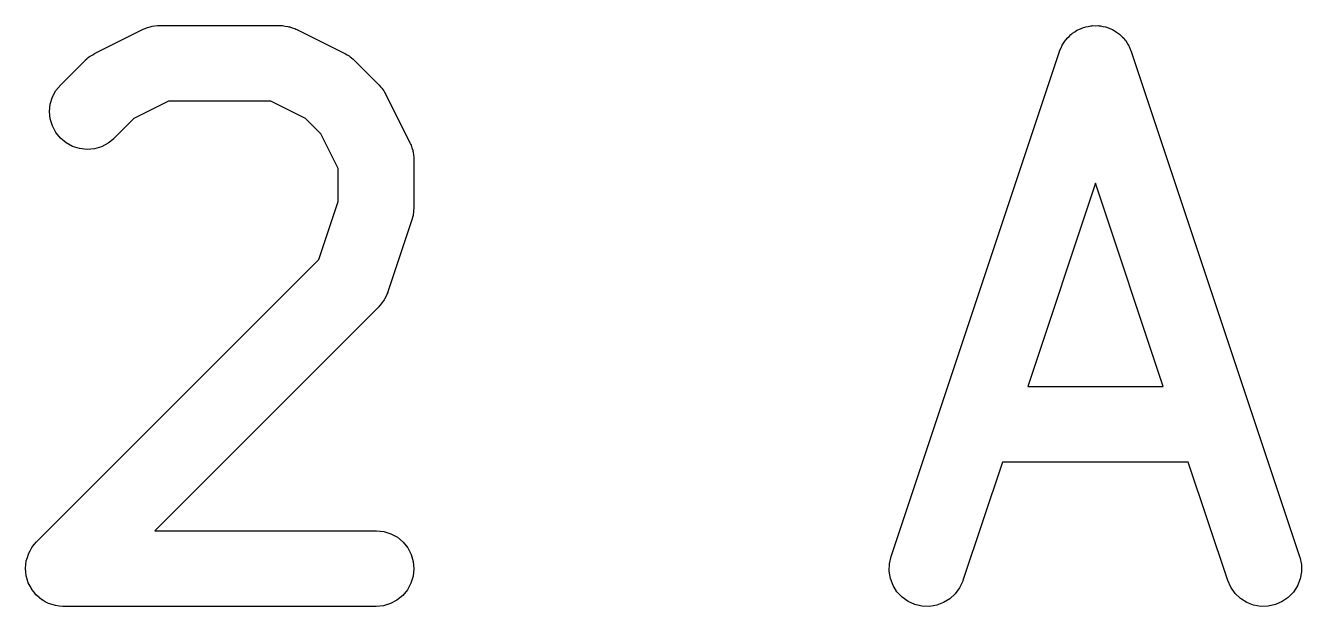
# Model space of a CAD drawing. Extents: x 47 to 146.1, y -90.2 to -39.3.
# Drawn here: x 59.282 to 61.808, y -53.867 to -52.717 of the extents above; entities that cross this region are included whole.
import ezdxf

# ---------------------------------------------------------------- set-up
doc = ezdxf.new("R2010")
doc.units = 0
doc.header["$MEASUREMENT"] = 0
doc.layers.add('BLACK', color=7, linetype='CONTINUOUS')

msp = doc.modelspace()

# ---------------------------------------------------------------- linework, layer by layer
at = {"layer": 'BLACK', "linetype": 'CONTINUOUS'}
for p, q in [((59.4184, -52.7729), (59.5136, -52.7253)), ((59.5136, -52.7253), (59.5145, -52.7248)), ((59.5145, -52.7248), (59.5166, -52.7241)), ((59.5166, -52.7241), (59.5186, -52.723)), ((59.5186, -52.723), (59.5235, -52.7216)), ((59.5235, -52.7216), (59.5283, -52.7198)), ((59.5283, -52.7198), (59.5305, -52.7194)), ((59.5305, -52.7194), (59.5326, -52.7188)), ((59.5326, -52.7188), (59.5377, -52.7183)), ((59.5377, -52.7183), (59.5427, -52.7175)), ((59.5427, -52.7175), (59.5449, -52.7176)), ((59.5449, -52.7176), (59.5471, -52.7174)), ((59.5471, -52.7174), (59.7852, -52.7174)), ((59.7852, -52.7174), (59.7863, -52.7174)), ((59.7863, -52.7174), (59.7885, -52.7176)), ((59.7885, -52.7176), (59.7907, -52.7176)), ((59.7907, -52.7176), (59.7957, -52.7184)), ((59.7957, -52.7184), (59.8008, -52.719)), ((59.8008, -52.719), (59.8029, -52.7197)), ((59.8029, -52.7197), (59.8051, -52.7201)), ((59.8051, -52.7201), (59.8099, -52.7219)), ((59.8099, -52.7219), (59.8148, -52.7234)), ((59.8148, -52.7234), (59.8167, -52.7245)), ((59.8167, -52.7245), (59.8188, -52.7253)), ((59.8188, -52.7253), (59.914, -52.7729)), ((61.3653, -52.7261), (61.3672, -52.725)), ((61.3672, -52.725), (61.372, -52.7231)), ((61.372, -52.7231), (61.3768, -52.7211)), ((61.3768, -52.7211), (61.3789, -52.7206)), ((61.3789, -52.7206), (61.3809, -52.7199)), ((61.3809, -52.7199), (61.386, -52.719)), ((61.386, -52.719), (61.3911, -52.7179)), ((61.3911, -52.7179), (61.3932, -52.7179)), ((61.3932, -52.7179), (61.3953, -52.7175)), ((61.3953, -52.7175), (61.4005, -52.7177)), ((61.4005, -52.7177), (61.4057, -52.7176)), ((61.4057, -52.7176), (61.4078, -52.718)), ((61.4078, -52.718), (61.41, -52.718)), ((61.41, -52.718), (61.415, -52.7192)), ((61.415, -52.7192), (61.4201, -52.7201)), ((61.4201, -52.7201), (61.4221, -52.7209)), ((61.4221, -52.7209), (61.4242, -52.7214)), ((61.4242, -52.7214), (61.4289, -52.7235)), ((61.4289, -52.7235), (61.4338, -52.7254)), ((61.4338, -52.7254), (61.4356, -52.7266)), ((61.3353, -52.7544), (61.3384, -52.7502)), ((61.3384, -52.7502), (61.3412, -52.7458)), ((61.3412, -52.7458), (61.3427, -52.7443)), ((61.3427, -52.7443), (61.3439, -52.7426)), ((61.3439, -52.7426), (61.3478, -52.739)), ((61.3478, -52.739), (61.3514, -52.7353)), ((61.3514, -52.7353), (61.3531, -52.7341)), ((61.3531, -52.7341), (61.3547, -52.7326)), ((61.3547, -52.7326), (61.3591, -52.7299)), ((61.3591, -52.7299), (61.3634, -52.7269)), ((61.3634, -52.7269), (61.3653, -52.7261)), ((61.4356, -52.7266), (61.4375, -52.7275)), ((61.4375, -52.7275), (61.4418, -52.7305)), ((61.4418, -52.7305), (61.4461, -52.7333)), ((61.4461, -52.7333), (61.4477, -52.7347)), ((61.4477, -52.7347), (61.4494, -52.736)), ((61.4494, -52.736), (61.453, -52.7398)), ((61.453, -52.7398), (61.4567, -52.7433)), ((61.4567, -52.7433), (61.458, -52.7451)), ((61.458, -52.7451), (61.4594, -52.7467)), ((61.4594, -52.7467), (61.4622, -52.751)), ((61.4622, -52.751), (61.4652, -52.7553)), ((59.4111, -52.7771), (59.4148, -52.7752)), ((59.4148, -52.7752), (59.4184, -52.7729)), ((59.914, -52.7729), (59.915, -52.7734)), ((59.915, -52.7734), (59.9185, -52.7757)), ((59.9185, -52.7757), (59.9222, -52.7777)), ((60.9955, -53.7687), (61.3288, -52.7687)), ((61.3288, -52.7687), (61.3292, -52.7677)), ((61.3292, -52.7677), (61.3314, -52.763)), ((61.3314, -52.763), (61.3333, -52.7581)), ((61.3333, -52.7581), (61.3344, -52.7563)), ((61.3344, -52.7563), (61.3353, -52.7544)), ((61.4652, -52.7553), (61.4661, -52.7573)), ((61.4661, -52.7573), (61.4672, -52.7591)), ((61.4672, -52.7591), (61.469, -52.7639)), ((61.469, -52.7639), (61.4712, -52.7687)), ((61.4712, -52.7687), (61.8045, -53.7687)), ((59.3513, -52.8346), (59.3989, -52.787)), ((59.3989, -52.787), (59.3996, -52.7862)), ((59.3996, -52.7862), (59.4029, -52.7836)), ((59.4029, -52.7836), (59.406, -52.7807)), ((59.406, -52.7807), (59.4086, -52.779)), ((59.4086, -52.779), (59.4111, -52.7771)), ((59.9222, -52.7777), (59.9246, -52.7797)), ((59.9246, -52.7797), (59.9272, -52.7814)), ((59.9272, -52.7814), (59.9303, -52.7843)), ((59.9303, -52.7843), (59.9335, -52.787)), ((59.9335, -52.787), (59.9811, -52.8346)), ((59.335, -52.8588), (59.342, -52.8459)), ((59.342, -52.8459), (59.3513, -52.8346)), ((59.9811, -52.8346), (59.9819, -52.8353)), ((59.9819, -52.8353), (59.9845, -52.8386)), ((59.9845, -52.8386), (59.9874, -52.8417)), ((59.9874, -52.8417), (59.989, -52.8443)), ((59.989, -52.8443), (59.991, -52.8468)), ((59.991, -52.8468), (59.9929, -52.8505)), ((59.9929, -52.8505), (59.9952, -52.8541)), ((59.3293, -52.8874), (59.3308, -52.8728)), ((59.3308, -52.8728), (59.335, -52.8588)), ((59.5648, -52.8674), (59.4963, -52.9016)), ((59.7675, -52.8674), (59.5648, -52.8674)), ((59.836, -52.9016), (59.7675, -52.8674)), ((59.9952, -52.8541), (60.0428, -52.9493)), ((59.3307, -52.9019), (59.3293, -52.8874)), ((59.3348, -52.916), (59.3307, -52.9019)), ((59.4963, -52.9016), (59.4573, -52.9407)), ((59.8665, -52.932), (59.836, -52.9016)), ((59.3417, -52.9289), (59.3348, -52.916)), ((59.3509, -52.9403), (59.3417, -52.9289)), ((59.3621, -52.9497), (59.3509, -52.9403)), ((59.375, -52.9567), (59.3621, -52.9497)), ((59.4451, -52.9505), (59.4321, -52.9573)), ((59.4566, -52.9414), (59.4451, -52.9505)), ((59.4573, -52.9407), (59.4566, -52.9414)), ((59.9007, -53.0006), (59.8665, -52.932)), ((60.0428, -52.9493), (60.0433, -52.9503)), ((60.0433, -52.9503), (60.044, -52.9523)), ((60.044, -52.9523), (60.0451, -52.9543)), ((59.3889, -52.961), (59.375, -52.9567)), ((59.4035, -52.9626), (59.3889, -52.961)), ((59.4181, -52.9613), (59.4035, -52.9626)), ((59.4321, -52.9573), (59.4181, -52.9613)), ((60.0451, -52.9543), (60.0465, -52.9592)), ((60.0465, -52.9592), (60.0483, -52.964)), ((60.0483, -52.964), (60.0486, -52.9662)), ((60.0486, -52.9662), (60.0493, -52.9683)), ((60.0493, -52.9683), (60.0498, -52.9734)), ((60.0498, -52.9734), (60.0506, -52.9785)), ((60.0506, -52.9785), (60.0505, -52.9807)), ((59.9007, -53.0659), (59.9007, -53.0006)), ((60.0505, -52.9807), (60.0507, -52.9829)), ((60.0507, -52.9829), (60.0507, -53.0781)), ((61.4, -53.0296), (61.266, -53.4317)), ((61.534, -53.4317), (61.4, -53.0296)), ((59.8625, -53.1804), (59.9007, -53.0659)), ((60.0507, -53.0791), (60.0502, -53.0833)), ((60.0507, -53.0781), (60.0507, -53.0791)), ((60.0469, -53.1018), (59.9992, -53.2447)), ((60.0478, -53.0977), (60.0469, -53.1018)), ((60.0491, -53.0937), (60.0478, -53.0977)), ((60.0494, -53.0906), (60.0491, -53.0937)), ((60.0501, -53.0875), (60.0494, -53.0906)), ((60.0502, -53.0833), (60.0501, -53.0875)), ((59.3036, -53.7393), (59.8625, -53.1804)), ((59.9949, -53.2543), (59.9928, -53.2589)), ((59.9973, -53.2498), (59.9949, -53.2543)), ((59.998, -53.2477), (59.9973, -53.2498)), ((59.9989, -53.2457), (59.998, -53.2477)), ((59.9992, -53.2447), (59.9989, -53.2457)), ((59.9811, -53.274), (59.5377, -53.7174)), ((59.9825, -53.2723), (59.9811, -53.274)), ((59.9841, -53.2708), (59.9825, -53.2723)), ((59.9872, -53.2666), (59.9841, -53.2708)), ((59.9904, -53.2627), (59.9872, -53.2666)), ((59.9915, -53.2607), (59.9904, -53.2627)), ((59.9928, -53.2589), (59.9915, -53.2607)), ((61.266, -53.4317), (61.534, -53.4317)), ((61.216, -53.5817), (61.1378, -53.8161)), ((61.584, -53.5817), (61.216, -53.5817)), ((61.6622, -53.8161), (61.584, -53.5817)), ((59.5377, -53.7174), (59.9757, -53.7174)), ((59.9757, -53.7174), (59.9768, -53.7174)), ((59.9768, -53.7174), (59.9913, -53.719)), ((59.9913, -53.719), (60.0053, -53.7234)), ((60.0053, -53.7234), (60.0181, -53.7305)), ((60.0181, -53.7305), (60.0293, -53.7399)), ((59.2875, -53.7633), (59.291, -53.757)), ((59.291, -53.757), (59.2943, -53.7507)), ((59.2943, -53.7507), (59.2944, -53.7506)), ((59.2944, -53.7506), (59.2945, -53.7504)), ((59.2945, -53.7504), (59.2991, -53.7449)), ((59.2991, -53.7449), (59.3036, -53.7393)), ((60.0293, -53.7399), (60.0385, -53.7513)), ((60.0385, -53.7513), (60.0453, -53.7643)), ((59.2817, -53.7919), (59.2824, -53.7845)), ((59.2824, -53.7845), (59.2831, -53.7776)), ((59.2831, -53.7776), (59.2832, -53.7774)), ((59.2832, -53.7773), (59.2853, -53.7704)), ((59.2832, -53.7774), (59.2832, -53.7773)), ((59.2853, -53.7704), (59.2874, -53.7636)), ((59.2874, -53.7636), (59.2875, -53.7634)), ((59.2875, -53.7634), (59.2875, -53.7633)), ((60.0453, -53.7643), (60.0494, -53.7783)), ((60.0494, -53.7783), (60.0507, -53.7929)), ((60.9918, -53.7976), (60.9923, -53.7829)), ((60.9923, -53.7829), (60.9955, -53.7687)), ((61.8045, -53.7687), (61.8048, -53.7697)), ((61.8048, -53.7697), (61.8079, -53.784)), ((61.8079, -53.784), (61.8081, -53.7986)), ((59.2817, -53.792), (59.2817, -53.7919)), ((59.2817, -53.7921), (59.2817, -53.792)), ((59.2823, -53.7993), (59.2817, -53.7921)), ((59.283, -53.8064), (59.2823, -53.7993)), ((59.283, -53.8066), (59.283, -53.8064)), ((59.283, -53.8067), (59.283, -53.8066)), ((59.2851, -53.8136), (59.283, -53.8067)), ((60.0492, -53.8075), (60.0449, -53.8214)), ((60.0507, -53.7929), (60.0492, -53.8075)), ((60.9943, -53.812), (60.9918, -53.7976)), ((60.9995, -53.8257), (60.9943, -53.812)), ((61.8081, -53.7986), (61.8054, -53.813)), ((59.2871, -53.8205), (59.2851, -53.8136)), ((59.2872, -53.8206), (59.2871, -53.8205)), ((59.2872, -53.8207), (59.2872, -53.8206)), ((59.2907, -53.8273), (59.2872, -53.8207)), ((59.2939, -53.8334), (59.2907, -53.8273)), ((59.294, -53.8335), (59.2939, -53.8334)), ((59.2941, -53.8337), (59.294, -53.8335)), ((59.2986, -53.8393), (59.2941, -53.8337)), ((60.0379, -53.8343), (60.0286, -53.8456)), ((60.0449, -53.8214), (60.0379, -53.8343)), ((61.0072, -53.8381), (60.9995, -53.8257)), ((61.1313, -53.8304), (61.1227, -53.8422)), ((61.1375, -53.8171), (61.1313, -53.8304)), ((61.1378, -53.8161), (61.1375, -53.8171)), ((61.6681, -53.8295), (61.6622, -53.8161)), ((61.6766, -53.8414), (61.6681, -53.8295)), ((61.8001, -53.8266), (61.7921, -53.8389)), ((61.8054, -53.813), (61.8001, -53.8266)), ((59.3031, -53.8449), (59.2986, -53.8393)), ((59.3032, -53.8449), (59.3031, -53.8449)), ((59.3033, -53.845), (59.3032, -53.8449)), ((59.3087, -53.8496), (59.3033, -53.845)), ((59.3143, -53.8543), (59.3087, -53.8496)), ((59.3144, -53.8543), (59.3143, -53.8543)), ((59.3145, -53.8544), (59.3144, -53.8543)), ((59.3209, -53.8579), (59.3145, -53.8544)), ((59.3271, -53.8613), (59.3209, -53.8579)), ((59.3272, -53.8614), (59.3271, -53.8613)), ((59.3274, -53.8614), (59.3272, -53.8614)), ((59.3343, -53.8636), (59.3274, -53.8614)), ((60.0043, -53.8617), (59.9903, -53.866)), ((60.0172, -53.8548), (60.0043, -53.8617)), ((60.0286, -53.8456), (60.0172, -53.8548)), ((61.0172, -53.8488), (61.0072, -53.8381)), ((61.0291, -53.8573), (61.0172, -53.8488)), ((61.0425, -53.8634), (61.0291, -53.8573)), ((61.0995, -53.8598), (61.0858, -53.8649)), ((61.112, -53.8521), (61.0995, -53.8598)), ((61.1227, -53.8422), (61.112, -53.8521)), ((61.6872, -53.8515), (61.6766, -53.8414)), ((61.6996, -53.8593), (61.6872, -53.8515)), ((61.7132, -53.8646), (61.6996, -53.8593)), ((61.77, -53.8578), (61.7566, -53.8637)), ((61.782, -53.8495), (61.77, -53.8578)), ((61.7921, -53.8389), (61.782, -53.8495)), ((59.3411, -53.8657), (59.3343, -53.8636)), ((59.3412, -53.8658), (59.3411, -53.8657)), ((59.3413, -53.8658), (59.3412, -53.8658)), ((59.3484, -53.8666), (59.3413, -53.8658)), ((59.3556, -53.8674), (59.3484, -53.8666)), ((59.3559, -53.8674), (59.3556, -53.8674)), ((59.3567, -53.8674), (59.3559, -53.8674)), ((59.3559, -53.8674), (59.3559, -53.8674)), ((59.3559, -53.8674), (59.3559, -53.8674)), ((59.9757, -53.8674), (59.3567, -53.8674)), ((59.9903, -53.866), (59.9757, -53.8674)), ((61.0567, -53.8667), (61.0425, -53.8634)), ((61.0713, -53.8672), (61.0567, -53.8667)), ((61.0858, -53.8649), (61.0713, -53.8672)), ((61.7276, -53.8672), (61.7132, -53.8646)), ((61.7423, -53.8668), (61.7276, -53.8672)), ((61.7566, -53.8637), (61.7423, -53.8668))]:
    msp.add_line(p, q, dxfattribs=at)

doc.saveas('drawing.dxf')
